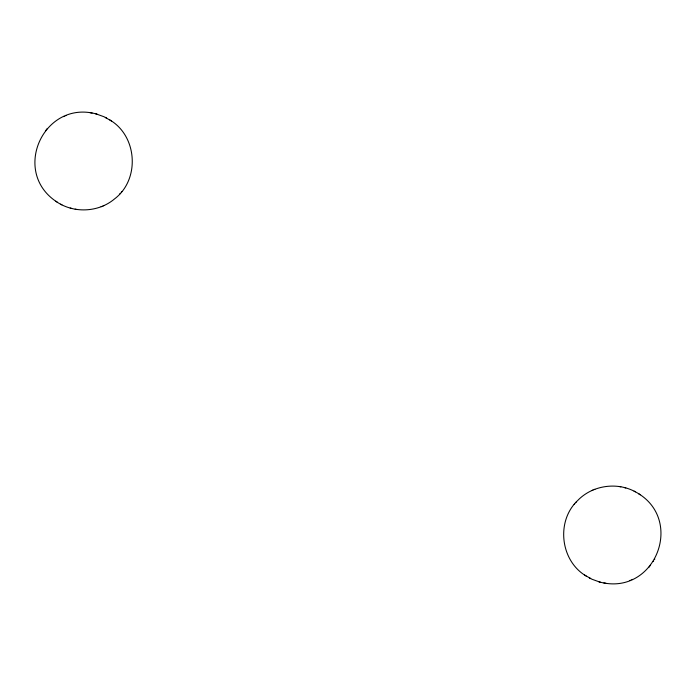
<?xml version="1.0" encoding="UTF-8"?>
<svg xmlns="http://www.w3.org/2000/svg" width="696" height="696" viewBox="0 0 696 696"><rect width="100%" height="100%" fill="white"/><g stroke="black" fill="none" stroke-linecap="round" stroke-linejoin="round"><path stroke-width="1.04" d="M599.587 582.004C655.528 597.011 686.056 517.92 634.665 491.454M653.24 561.602L653.605 561.002M654.431 559.654L654.797 559.053M96.413 113.996C43.961 99.528 10.945 171.381 56.385 201.623M55.758 201.205C72.993 213.541 98.223 212.68 114.466 198.978C139.835 179.951 137.573 137.234 110.882 120.599M635.404 491.837C616.995 481.649 592.244 485.303 577.654 500.537C556.095 520.86 560.184 559.732 585.118 575.401M45.431 130.691L45.901 130.152M46.91 128.951L47.363 128.421M119.903 193.81L120.356 193.27M121.374 192.07L121.835 191.531M574.165 504.47L574.626 503.93M575.644 502.73L576.097 502.19M648.637 567.579L649.09 567.049M650.099 565.848L650.569 565.309M63.467 116.632L64.136 116.354M65.502 115.788L66.137 115.519M101.129 206.703L101.764 206.442M103.13 205.868L103.8 205.59M592.2 490.41L592.87 490.132M594.236 489.558L594.871 489.297M629.863 580.481L630.498 580.212M631.864 579.646L632.534 579.368M603.893 582.978L605.938 583.292M90.062 112.709L90.811 112.822M91.446 112.917L92.107 113.022M75.159 209.2L75.821 209.305M76.456 209.4L77.204 209.513M618.796 486.487L619.544 486.6M620.179 486.695L620.841 486.8M96.37 113.987L104.139 116.797L111.508 121.017M584.492 574.983L591.861 579.202L599.63 582.013M95.63 113.787L97.057 114.17M70.218 208.06L71.636 208.435M624.364 487.565L625.782 487.94M598.943 581.83L600.37 582.213M105.931 117.685L106.671 118.068M105.348 117.38L105.992 117.711M634.082 491.158L634.726 491.489M60.596 204.163L61.335 204.546M61.274 204.511L61.918 204.841M590.008 578.289L590.652 578.62M589.329 577.932L590.069 578.315M640.242 494.795L638.502 493.647M109.777 119.869L110.325 120.234M56.942 201.988L57.498 202.353M585.675 575.766L586.223 576.131"/></g></svg>
